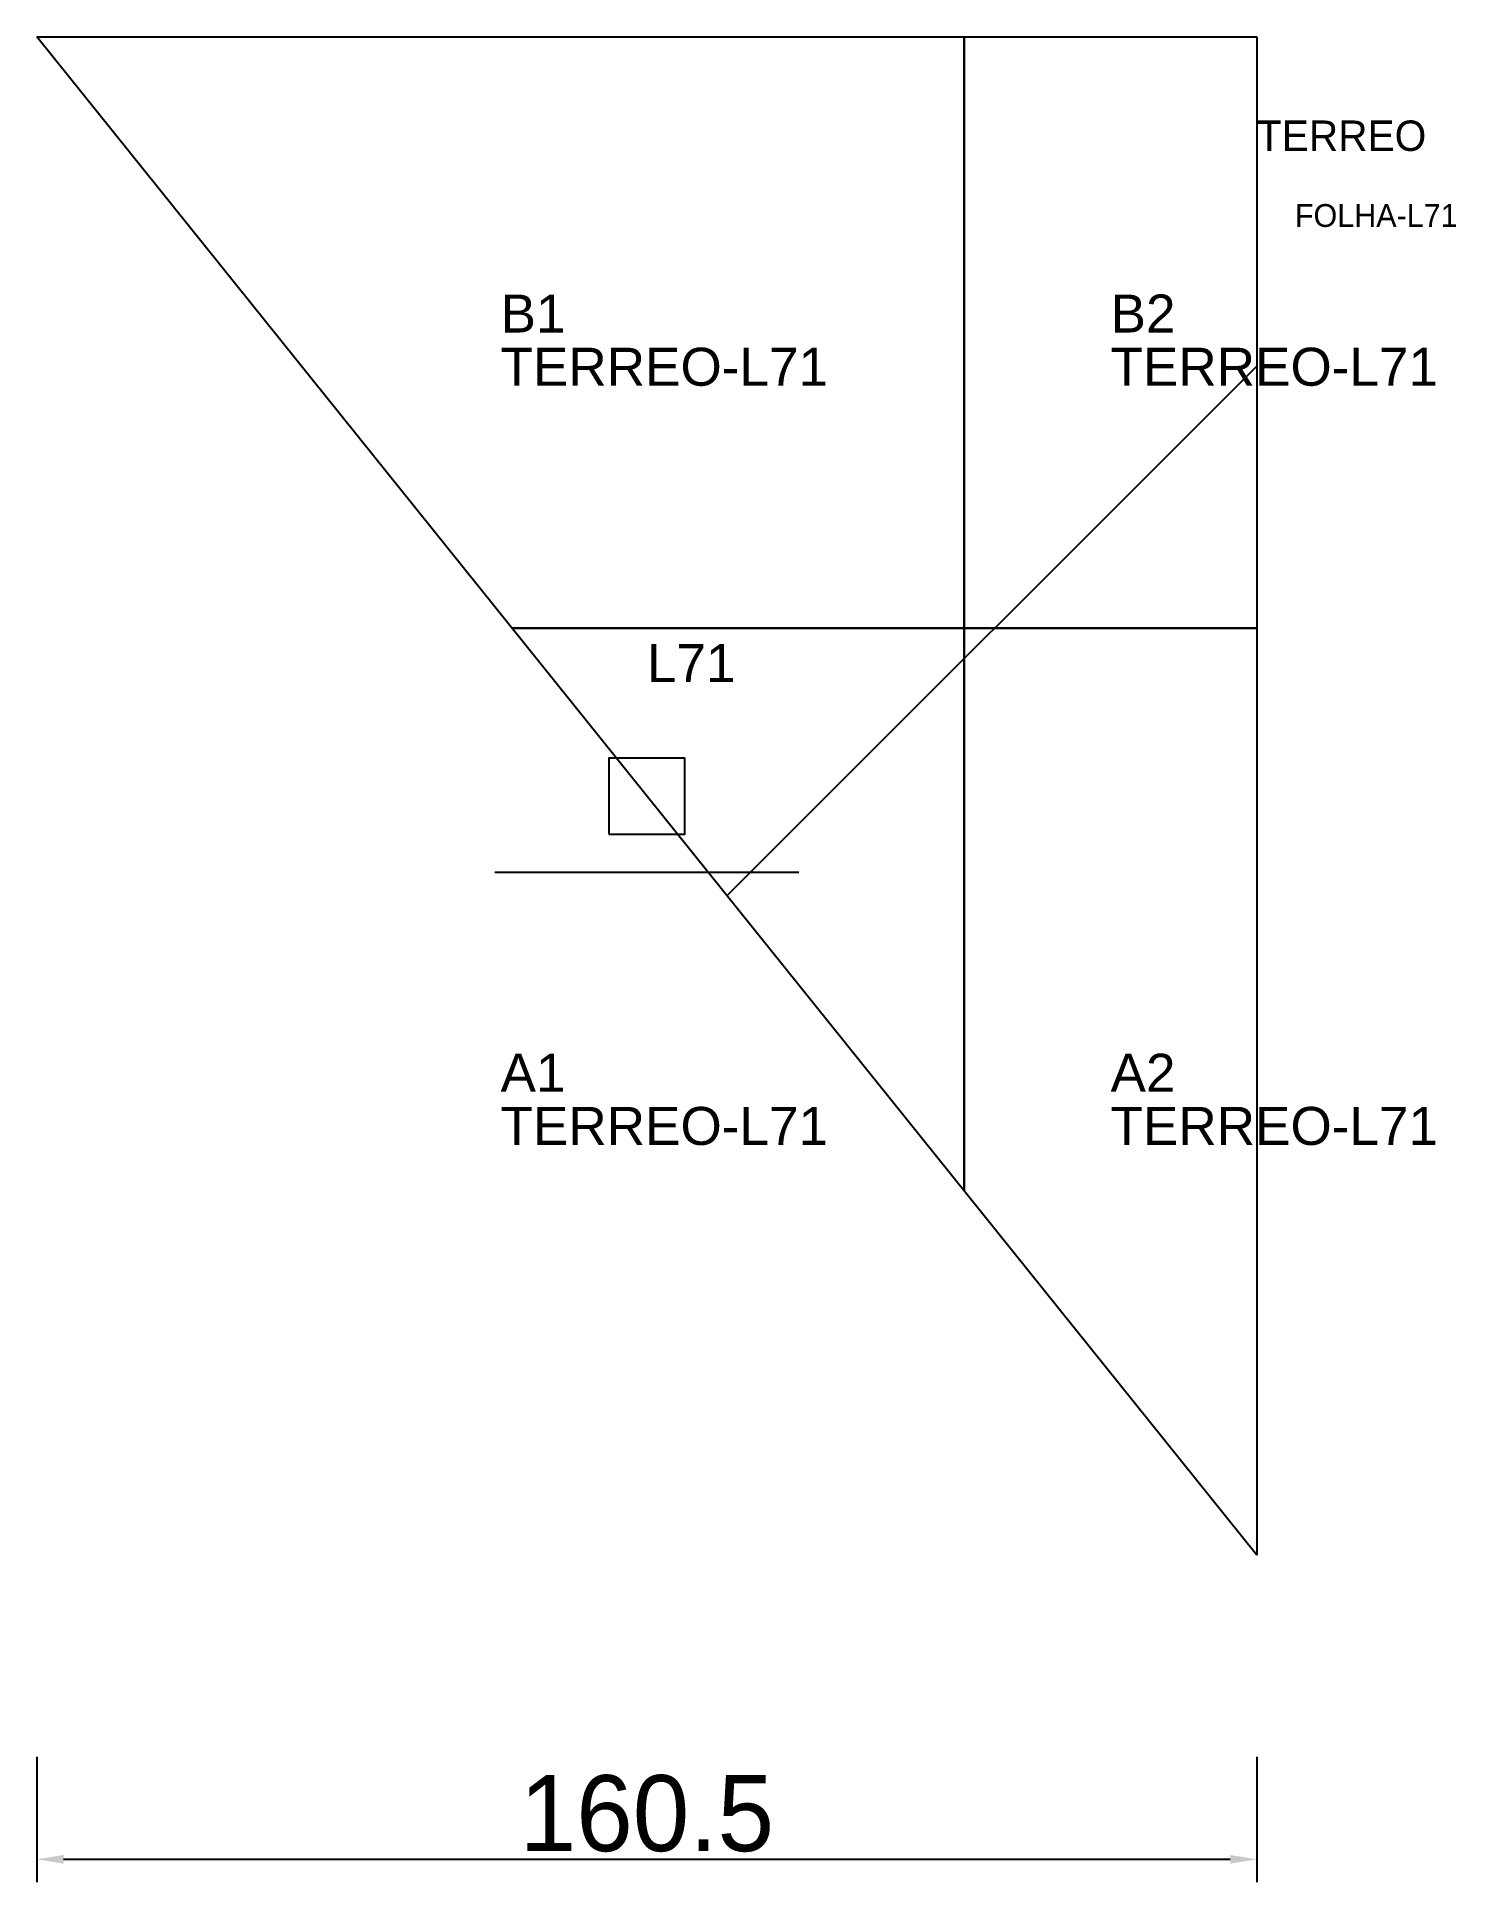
# Model space of a CAD drawing. Header units: metres. Extents: x 222 to 409, y -41 to 202.
import ezdxf

# ---------------------------------------------------------------- set-up
doc = ezdxf.new("R2010")
doc.units = ezdxf.units.M
for name, color, linetype in [('3', 3, 'CONTINUOUS'), ('AUX00', 7, 'CONTINUOUS'), ('COTA', 241, 'CONTINUOUS'), ('FOLHA', 255, 'CONTINUOUS'), ('Hachura', 251, 'CONTINUOUS'), ('NOMENCLATURA', 7, 'CONTINUOUS'), ('Nível', 160, 'CONTINUOUS'), ('Painéis', 200, 'CONTINUOUS'), ('Pilares', 5, 'CONTINUOUS'), ('SARR_2.2x7', 40, 'CONTINUOUS')]:
    doc.layers.add(name, color=color, linetype=linetype)
doc.styles.add('ARIAL', font='Arial.ttf')
doc.styles.add('STR_STANDARD', font='arial.ttf')
doc.dimstyles.new('EZ DXF', dxfattribs={"dimtxt": 10, "dimasz": 3.5, "dimexe": 3, "dimexo": 1.5, "dimgap": 1, "dimtad": 1, "dimdec": 1, "dimdsep": 46, "dimcen": 2.5, "dimazin": 3, "dimtfac": 1, "dimtmove": 0, "dimatfit": 3})

msp = doc.modelspace()

# ---------------------------------------------------------------- hatches: boundary and pattern name
at = {"layer": 'Hachura'}
h = msp.add_hatch(dxfattribs=at)
h.set_pattern_fill('ANSI31', scale=50)
h.paths.add_polyline_path([(382.7, 201.5), (382.7, 1.7), (222.2, 201.5)])
h = msp.add_hatch(dxfattribs=at)
h.set_pattern_fill('ANSI31', scale=50)
h.paths.add_polyline_path([(382.7, 201.5), (382.7, 1.7), (222.2, 201.5)])

# ---------------------------------------------------------------- linework, layer by layer
at = {"layer": '3'}
for points in [[(344.2, 49.63), (344.2, 201.5)], [(344.2, 49.63), (344.2, 201.5)], [(284.7, 123.7), (382.7, 123.7)], [(284.7, 123.7), (382.7, 123.7)]]:
    msp.add_lwpolyline(points, close=True, dxfattribs=at)
at = {"layer": 'Painéis', "color": 200}
for p, q in [((382.7, 1.7), (222.2, 201.5)), ((222.2, 201.5), (382.7, 201.5)), ((382.7, 1.7), (222.2, 201.5)), ((222.2, 201.5), (382.7, 201.5)), ((382.7, 201.5), (382.7, 1.7)), ((382.7, 201.5), (382.7, 1.7))]:
    msp.add_line(p, q, dxfattribs=at)
at = {"layer": 'Pilares'}
msp.add_lwpolyline([(297.45, 96.6), (307.45, 96.6), (307.45, 106.6), (297.45, 106.6)], close=True, dxfattribs=at)
msp.add_lwpolyline([(297.45, 96.6), (307.45, 96.6), (307.45, 106.6), (297.45, 106.6)], close=True, dxfattribs=at)
at = {"layer": 'SARR_2.2x7'}
msp.add_line((282.45, 91.6), (322.45, 91.6), dxfattribs=at)
msp.add_line((282.45, 91.6), (322.45, 91.6), dxfattribs=at)

# ---------------------------------------------------------------- texts
at = {"layer": '3', "style": 'STR_STANDARD'}
for s, p in [('B1', (283.2, 162.6)), ('B1', (283.2, 162.6)), ('B2', (363.45, 162.6)), ('B2', (363.45, 162.6)), ('A1', (283.2, 62.7)), ('A1', (283.2, 62.7)), ('A2', (363.45, 62.7)), ('A2', (363.45, 62.7))]:
    msp.add_text(s, height=5, dxfattribs=at).set_placement(p)
at = {"layer": 'AUX00', "style": 'STR_STANDARD'}
for p in [(283.2, 155.6), (283.2, 155.6), (363.45, 155.6), (363.45, 155.6), (283.2, 55.7), (283.2, 55.7), (363.45, 55.7), (363.45, 55.7)]:
    msp.add_text('TERREO-L71', height=5, dxfattribs=at).set_placement(p)
at = {"layer": 'FOLHA'}
msp.add_text('FOLHA-L71', height=3, dxfattribs=at).set_placement((387.7, 176.5))
msp.add_text('FOLHA-L71', height=3, dxfattribs=at).set_placement((387.7, 176.5))
at = {"layer": 'NOMENCLATURA', "insert": (302.45, 121.6), "char_height": 5, "attachment_point": 1, "style": 'ARIAL'}
msp.add_mtext('L71', dxfattribs=at)
msp.add_mtext('L71', dxfattribs=at)
at = {"layer": 'Nível'}
msp.add_text('TERREO', height=4, dxfattribs=at).set_placement((382.7, 186.5))
msp.add_text('TERREO', height=4, dxfattribs=at).set_placement((382.7, 186.5))

# ---------------------------------------------------------------- dimensions: what is measured, and where the dimension line sits
at = {"layer": 'COTA'}
msp.add_linear_dim(base=(222.2, -38.3), p1=(222.2, -23.3), p2=(382.7, -23.3), dimstyle='EZ DXF', dxfattribs=at).render()
msp.add_linear_dim(base=(222.2, -38.3), p1=(222.2, -23.3), p2=(382.7, -23.3), dimstyle='EZ DXF', dxfattribs=at).render()

doc.saveas('drawing.dxf')
